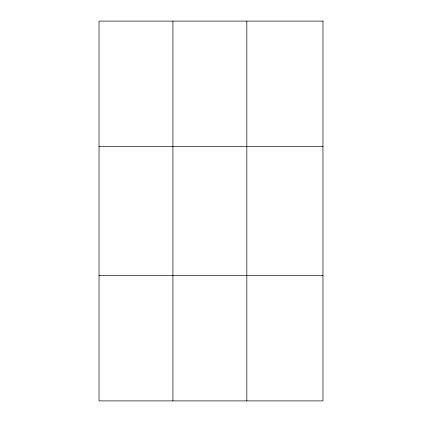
<?xml version="1.0" encoding="UTF-8"?>
<svg xmlns="http://www.w3.org/2000/svg" width="422" height="422" viewBox="0 0 422 422"><rect width="100%" height="100%" fill="white"/><g stroke="black" fill="none" stroke-linecap="round" stroke-linejoin="round"><path stroke-width="0.63" d="M172.93 400.9L172.93 21.1M246.828 400.9L246.828 21.1M99.033 146.434L322.967 146.434M99.033 275.566L322.967 275.566M322.967 21.1L322.967 400.9L99.033 400.9L99.033 21.1L322.967 21.1"/></g></svg>
